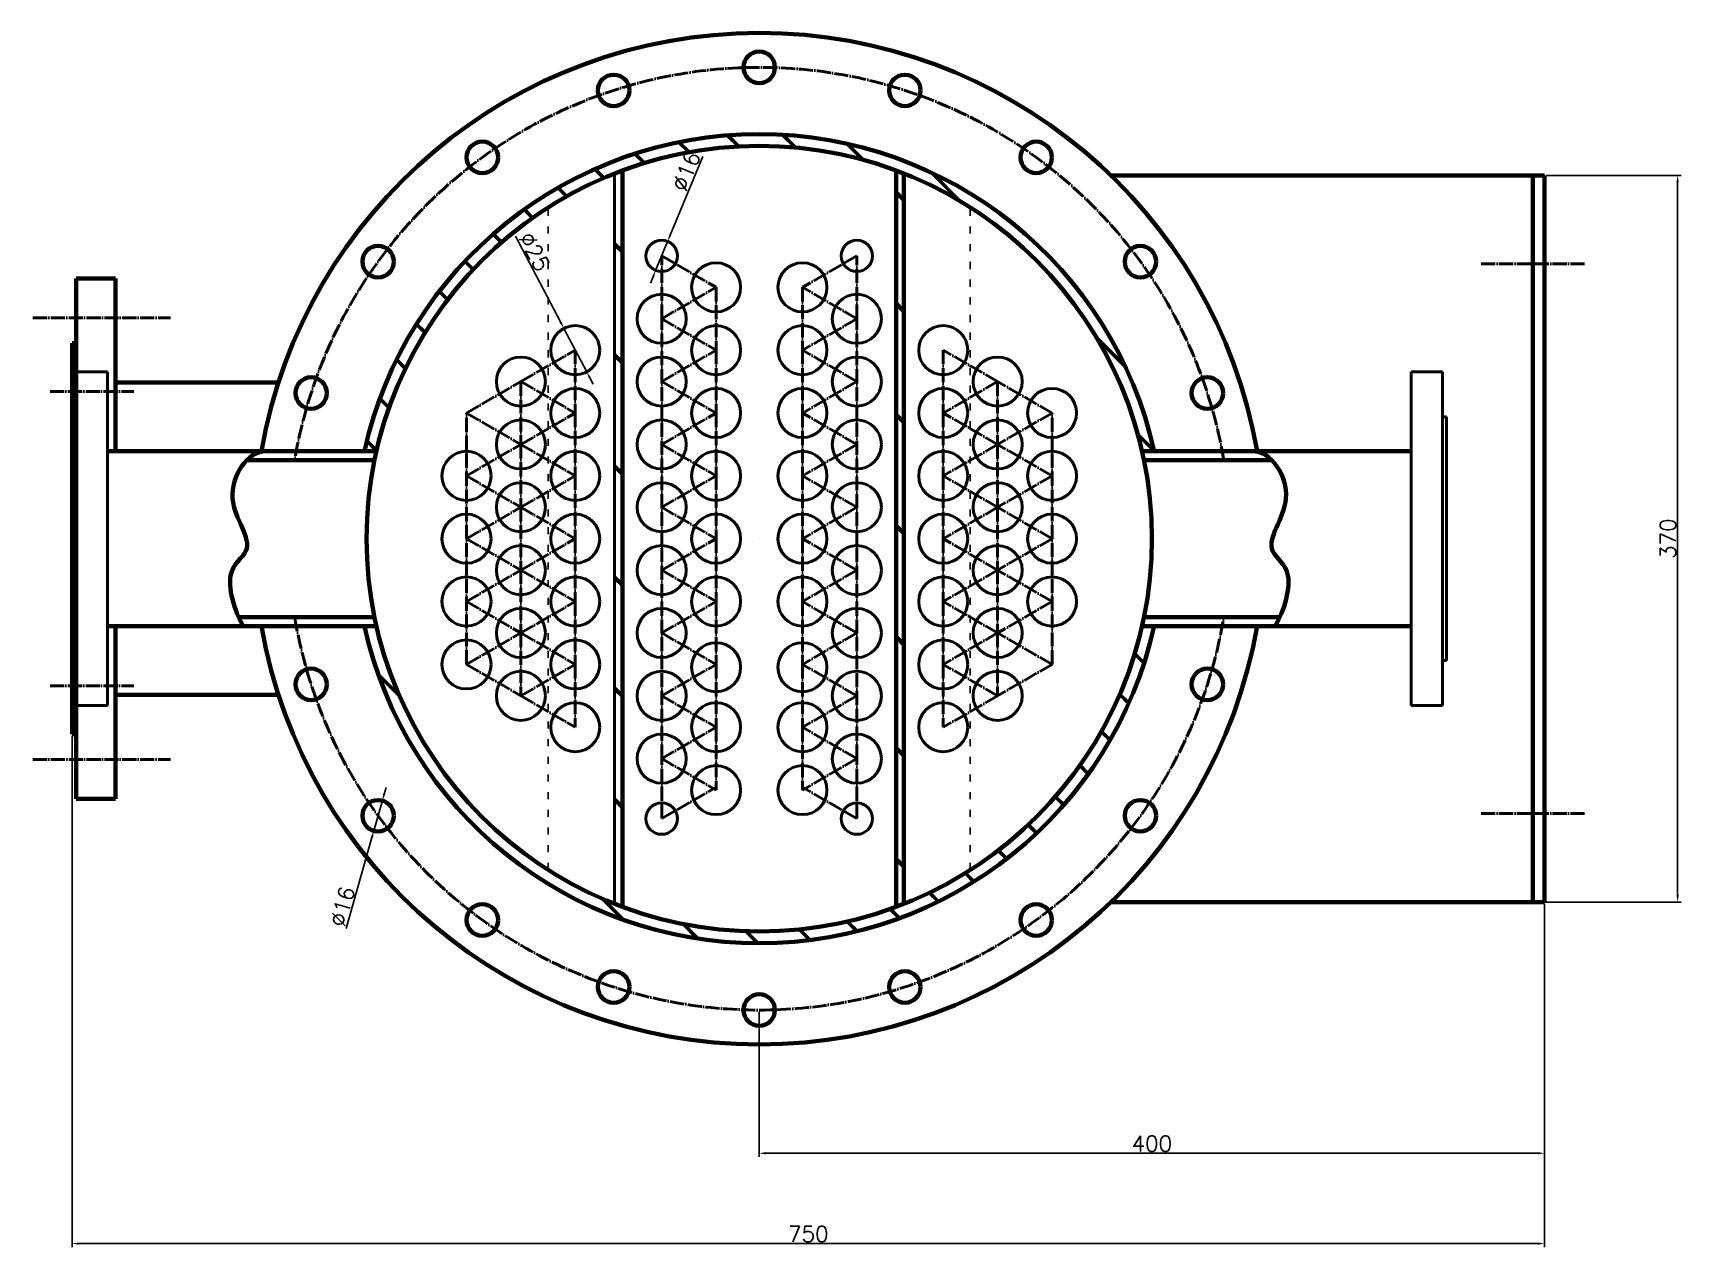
# Model space of a CAD drawing. Extents: x 1174 to 2013, y 207 to 825.
import ezdxf

# ---------------------------------------------------------------- set-up
doc = ezdxf.new("R2010")
doc.units = 0
doc.header["$LTSCALE"] = 0.3
doc.linetypes.add('ACAD_ISO03W100', pattern=[30, 12, -18])
doc.linetypes.add('ACAD_ISO04W100', pattern=[30, 24, -3, 0, -3])
doc.layers.get('0').update_dxf_attribs({"linetype": 'CONTINUOUS'})
doc.layers.get('Defpoints').update_dxf_attribs({"linetype": 'CONTINUOUS'})
for name, color, linetype, lineweight in [('中心线', 2, 'CONTINUOUS', 50), ('标注', 212, 'CONTINUOUS', 50), ('细实线', 82, 'CONTINUOUS', 50), ('轮廓线', 160, 'CONTINUOUS', 100)]:
    doc.layers.add(name, color=color, linetype=linetype, lineweight=lineweight)
doc.styles.get("Standard").update_dxf_attribs({"font": 'txt.shx', "bigfont": 'gbcbig.shx'})
doc.dimstyles.new('GB-35', dxfattribs={"dimtxt": 3.5, "dimasz": 3.5, "dimexe": 1.75, "dimexo": 0.875, "dimgap": 0.875, "dimtad": 1, "dimdsep": 46, "dimtxsty": 'Standard', "dimcen": 3.5, "dimadec": 0, "dimazin": 0, "dimtfac": 0.7, "dimtmove": 0, "dimatfit": 3, "dimfxl": 0, "dimtzin": 0, "dimarcsym": 0})
pattern_1 = [(135, (3201.98, 286.9), (-28.2843, -28.2843), []), (135, (3201.98, 287.7), (-28.2843, -28.2843), [])]

# ---------------------------------------------------------------- blocks, each defined once
blk = doc.blocks.new('*D8')
at = {"layer": 'Defpoints', "color": 0}
for p in [(1193.96, 468.42), (1943.96, 382.92), (1943.96, 209)]:
    blk.add_point(p, dxfattribs=at)
at = {"layer": '标注', "color": 0, "lineweight": -2}
for p, q in [((1193.96, 467.54), (1193.96, 207.25)), ((1943.96, 382.04), (1943.96, 207.25)), ((1197.46, 209), (1940.46, 209))]:
    blk.add_line(p, q, dxfattribs=at)
at = {"layer": '标注', "color": 0}
for points in [[(1197.46, 209.58), (1197.46, 208.42), (1193.96, 209)], [(1940.46, 209.58), (1940.46, 208.42), (1943.96, 209)]]:
    blk.add_solid(points, dxfattribs=at)
at = {"layer": '标注', "color": 0, "lineweight": 50, "insert": (1568.96, 213.88), "char_height": 8, "attachment_point": 5}
blk.add_mtext('750', dxfattribs=at)
blk = doc.blocks.new('*D9')
at = {"layer": 'Defpoints', "color": 0}
for p in [(1943.96, 382.92), (1543.96, 327.92), (1943.96, 255)]:
    blk.add_point(p, dxfattribs=at)
at = {"layer": '标注', "color": 0, "lineweight": -2}
for p, q in [((1943.96, 382.04), (1943.96, 253.25)), ((1543.96, 327.04), (1543.96, 253.25)), ((1547.46, 255), (1940.46, 255))]:
    blk.add_line(p, q, dxfattribs=at)
at = {"layer": '标注', "color": 0}
for points in [[(1547.46, 255.58), (1547.46, 254.42), (1543.96, 255)], [(1940.46, 255.58), (1940.46, 254.42), (1943.96, 255)]]:
    blk.add_solid(points, dxfattribs=at)
at = {"layer": '标注', "color": 0, "lineweight": 50, "insert": (1743.96, 259.88), "char_height": 8, "attachment_point": 5}
blk.add_mtext('400', dxfattribs=at)
blk = doc.blocks.new('*D10')
at = {"layer": 'Defpoints', "color": 0}
for p in [(1943.96, 752.92), (2011.74, 752.92), (1937.96, 382.92)]:
    blk.add_point(p, dxfattribs=at)
at = {"layer": '标注', "color": 0, "lineweight": -2}
for p, q in [((1944.84, 752.92), (2013.49, 752.92)), ((2011.74, 386.42), (2011.74, 749.42)), ((1938.84, 382.92), (2013.49, 382.92))]:
    blk.add_line(p, q, dxfattribs=at)
at = {"layer": '标注', "color": 0}
for points in [[(2011.15, 749.42), (2012.32, 749.42), (2011.74, 752.92)], [(2011.15, 386.42), (2012.32, 386.42), (2011.74, 382.92)]]:
    blk.add_solid(points, dxfattribs=at)
at = {"layer": '标注', "color": 0, "lineweight": 50, "insert": (2006.86, 567.92), "char_height": 8, "attachment_point": 5, "rotation": 90}
blk.add_mtext('370', dxfattribs=at)
blk = doc.blocks.new('*D11')
at = {"layer": 'Defpoints', "color": 0}
for p in [(1444.44, 674.98), (1456.06, 652.85)]:
    blk.add_point(p, dxfattribs=at)
at = {"layer": '标注', "color": 0, "lineweight": -2}
for p, q in [((1419.76, 721.99), (1442.81, 678.08)), ((1456.06, 652.85), (1444.44, 674.98)), ((1457.69, 649.75), (1459.31, 646.65))]:
    blk.add_line(p, q, dxfattribs=at)
at = {"layer": '标注', "color": 0}
for points in [[(1443.33, 678.35), (1442.29, 677.81), (1444.44, 674.98)], [(1458.2, 650.02), (1457.17, 649.48), (1456.06, 652.85)]]:
    blk.add_solid(points, dxfattribs=at)
at = {"layer": '标注', "color": 0, "lineweight": 50, "insert": (1429.44, 714.04), "char_height": 8, "attachment_point": 5, "rotation": 297.70165}
blk.add_mtext('∅25', dxfattribs=at)
blk = doc.blocks.new('*D12')
at = {"layer": 'Defpoints', "color": 0}
for p in [(1351.98, 434.54), (1347.62, 419.15)]:
    blk.add_point(p, dxfattribs=at)
at = {"layer": '标注', "color": 0, "lineweight": -2}
for p, q in [((1352.93, 437.91), (1353.89, 441.28)), ((1351.98, 434.54), (1347.62, 419.15)), ((1333.53, 369.43), (1346.66, 415.78))]:
    blk.add_line(p, q, dxfattribs=at)
at = {"layer": '标注', "color": 0}
for points in [[(1352.37, 438.07), (1353.49, 437.75), (1351.98, 434.54)], [(1346.1, 415.94), (1347.22, 415.62), (1347.62, 419.15)]]:
    blk.add_solid(points, dxfattribs=at)
at = {"layer": '标注', "color": 0, "lineweight": 50, "insert": (1331.62, 380.58), "char_height": 8, "attachment_point": 5, "rotation": 74.18252}
blk.add_mtext('∅16', dxfattribs=at)
blk = doc.blocks.new('*D13')
at = {"layer": 'Defpoints', "color": 0}
for p in [(1497.3, 719.31), (1491.19, 704.52)]:
    blk.add_point(p, dxfattribs=at)
at = {"layer": '标注', "color": 0, "lineweight": -2}
for p, q in [((1515.18, 762.58), (1498.64, 722.54)), ((1491.19, 704.52), (1497.3, 719.31)), ((1489.86, 701.29), (1488.52, 698.05))]:
    blk.add_line(p, q, dxfattribs=at)
at = {"layer": '标注', "color": 0}
for points in [[(1498.1, 722.77), (1499.18, 722.32), (1497.3, 719.31)], [(1489.32, 701.51), (1490.4, 701.06), (1491.19, 704.52)]]:
    blk.add_solid(points, dxfattribs=at)
at = {"layer": '标注', "color": 0, "lineweight": 50, "insert": (1506.77, 755.01), "char_height": 8, "attachment_point": 5, "rotation": 67.5579}
blk.add_mtext('∅16', dxfattribs=at)

msp = doc.modelspace()

# ---------------------------------------------------------------- hatches: boundary and pattern name
at = {"layer": '细实线', "lineweight": 50}
h = msp.add_hatch(dxfattribs=at)
h.set_pattern_fill('JIS_LC_20', color=256, angle=90, style=0)
h.set_pattern_definition([(135, (3201.98, 286.901), (-14.14214, -14.14214), []), (135, (3201.98, 287.301), (-14.14214, -14.14214), [])])
h.paths.add_polyline_path([(1745.097, 523.415), (1738.948, 523.415, -0.3499212), (1543.961, 367.915, -0.3499212), (1348.975, 523.415), (1342.825, 523.415, 0.8029387)])
h.paths.add_polyline_path([(1342.825, 612.415), (1348.975, 612.415, -0.3499212), (1543.961, 767.915, -0.0879026), (1612.674, 755.741), (1612.674, 757.214), (1613.674, 756.845), (1613.674, 755.372, -0.0053564), (1617.674, 753.836), (1617.674, 755.309), (1618.674, 754.909), (1618.674, 753.436, -0.245663), (1738.948, 612.415), (1745.097, 612.415, 0.8029387)])
h = msp.add_hatch(dxfattribs=at)
h.set_pattern_fill('JIS_LC_20', color=256, scale=2, angle=90, style=0)
h.set_pattern_definition(pattern_1)
h.paths.add_polyline_path([(1470.249, 753.836), (1470.249, 567.915), (1470.249, 381.995, 0.0053564), (1474.249, 380.458), (1474.249, 755.372, 0.0053564)])
h = msp.add_hatch(dxfattribs=at)
h.set_pattern_fill('JIS_LC_20', color=256, scale=2, angle=90, style=0)
h.set_pattern_definition(pattern_1)
h.paths.add_polyline_path([(1613.674, 755.372), (1613.674, 380.458, 0.0053564), (1617.674, 381.995), (1617.674, 753.836, 0.0053564)])

# ---------------------------------------------------------------- linework, layer by layer
at = {"linetype": 'ACAD_ISO03W100'}
for p, q in [((1436.503, 399.236), (1436.503, 736.595)), ((1651.419, 399.236), (1651.419, 736.595))]:
    msp.add_line(p, q, dxfattribs=at)
at = {"layer": '中心线', "linetype": 'ACAD_ISO04W100', "lineweight": 50}
for p, q in [((1964.331, 707.915), (1911.093, 707.915)), ((1174.002, 680.415), (1244.129, 680.415)), ((1182.692, 642.915), (1225.316, 642.915)), ((1182.692, 492.915), (1225.316, 492.915)), ((1174.002, 455.415), (1244.129, 455.415)), ((1964.331, 427.915), (1911.093, 427.915))]:
    msp.add_line(p, q, dxfattribs=at)
at = {"layer": '中心线', "linetype": 'ACAD_ISO04W100'}
msp.add_circle((1543.961, 567.915), 0.00025, dxfattribs=at)
for start, end in [(9.594068, 170.405932), (189.594068, 350.405932)]:
    msp.add_arc((1543.961, 567.915), 240, start, end, dxfattribs=at)
at = {"layer": '细实线', "linetype": 'ACAD_ISO04W100'}
for p, q in [((1494.249, 711.915), (1521.961, 695.915)), ((1593.674, 711.915), (1565.961, 695.915)), ((1494.249, 679.915), (1521.961, 695.915)), ((1521.961, 695.915), (1521.961, 663.915)), ((1565.961, 695.915), (1565.961, 663.915)), ((1593.674, 679.915), (1565.961, 695.915)), ((1494.249, 679.915), (1521.961, 663.915)), ((1494.249, 455.915), (1494.249, 679.915)), ((1593.674, 679.915), (1565.961, 663.915)), ((1593.674, 455.915), (1593.674, 679.915)), ((1422.536, 647.915), (1450.249, 663.915)), ((1450.249, 663.915), (1450.249, 631.915)), ((1494.249, 647.915), (1521.961, 663.915)), ((1521.961, 663.915), (1521.961, 631.915)), ((1565.961, 663.915), (1565.961, 631.915)), ((1593.674, 647.915), (1565.961, 663.915)), ((1637.674, 663.915), (1637.674, 631.915)), ((1665.387, 647.915), (1637.674, 663.915)), ((1394.823, 631.915), (1422.536, 647.915)), ((1422.536, 647.915), (1450.249, 631.915)), ((1422.536, 647.915), (1422.536, 615.915)), ((1494.249, 647.915), (1521.961, 631.915)), ((1593.674, 647.915), (1565.961, 631.915)), ((1665.387, 647.915), (1637.674, 631.915)), ((1665.387, 647.915), (1665.387, 615.915)), ((1693.1, 631.915), (1665.387, 647.915)), ((1394.823, 631.915), (1422.536, 615.915)), ((1394.823, 503.915), (1394.823, 631.915)), ((1422.536, 615.915), (1450.249, 631.915)), ((1450.249, 631.915), (1450.249, 599.915)), ((1494.249, 615.915), (1521.961, 631.915)), ((1521.961, 631.915), (1521.961, 599.915)), ((1565.961, 631.915), (1565.961, 599.915)), ((1593.674, 615.915), (1565.961, 631.915)), ((1637.674, 631.915), (1637.674, 599.915)), ((1665.387, 615.915), (1637.674, 631.915)), ((1693.1, 631.915), (1665.387, 615.915)), ((1693.1, 503.915), (1693.1, 631.915)), ((1394.823, 599.915), (1422.536, 615.915)), ((1422.536, 615.915), (1450.249, 599.915)), ((1422.536, 615.915), (1422.536, 583.915)), ((1494.249, 615.915), (1521.961, 599.915)), ((1593.674, 615.915), (1565.961, 599.915)), ((1665.387, 615.915), (1637.674, 599.915)), ((1665.387, 615.915), (1665.387, 583.915)), ((1693.1, 599.915), (1665.387, 615.915)), ((1394.823, 599.915), (1422.536, 583.915)), ((1422.536, 583.915), (1450.249, 599.915)), ((1450.249, 599.915), (1450.249, 567.915)), ((1494.249, 583.915), (1521.961, 599.915)), ((1521.961, 599.915), (1521.961, 567.915)), ((1565.961, 599.915), (1565.961, 567.915)), ((1593.674, 583.915), (1565.961, 599.915)), ((1637.674, 599.915), (1637.674, 567.915)), ((1665.387, 583.915), (1637.674, 599.915)), ((1693.1, 599.915), (1665.387, 583.915)), ((1394.823, 567.915), (1422.536, 583.915)), ((1422.536, 583.915), (1450.249, 567.915)), ((1422.536, 583.915), (1422.536, 551.915)), ((1494.249, 583.915), (1521.961, 567.915)), ((1593.674, 583.915), (1565.961, 567.915)), ((1665.387, 583.915), (1637.674, 567.915)), ((1665.387, 583.915), (1665.387, 551.915)), ((1693.1, 567.915), (1665.387, 583.915)), ((1394.823, 567.915), (1422.536, 551.915)), ((1422.536, 551.915), (1450.249, 567.915)), ((1450.249, 567.915), (1450.249, 535.915)), ((1494.249, 551.915), (1521.961, 567.915)), ((1521.961, 567.915), (1521.961, 535.915)), ((1565.961, 567.915), (1565.961, 535.915)), ((1593.674, 551.915), (1565.961, 567.915)), ((1637.674, 567.915), (1637.674, 535.915)), ((1665.387, 551.915), (1637.674, 567.915)), ((1693.1, 567.915), (1665.387, 551.915)), ((1394.823, 535.915), (1422.536, 551.915)), ((1422.536, 551.915), (1450.249, 535.915)), ((1422.536, 551.915), (1422.536, 519.915)), ((1494.249, 551.915), (1521.961, 535.915)), ((1593.674, 551.915), (1565.961, 535.915)), ((1665.387, 551.915), (1637.674, 535.915)), ((1665.387, 551.915), (1665.387, 519.915)), ((1693.1, 535.915), (1665.387, 551.915)), ((1394.823, 535.915), (1422.536, 519.915)), ((1422.536, 519.915), (1450.249, 535.915)), ((1450.249, 535.915), (1450.249, 503.915)), ((1494.249, 519.915), (1521.961, 535.915)), ((1521.961, 535.915), (1521.961, 503.915)), ((1565.961, 535.915), (1565.961, 503.915)), ((1593.674, 519.915), (1565.961, 535.915)), ((1637.674, 535.915), (1637.674, 503.915)), ((1665.387, 519.915), (1637.674, 535.915)), ((1693.1, 535.915), (1665.387, 519.915)), ((1394.823, 503.915), (1422.536, 519.915)), ((1422.536, 519.915), (1450.249, 503.915)), ((1422.536, 519.915), (1422.536, 487.915)), ((1494.249, 519.915), (1521.961, 503.915)), ((1593.674, 519.915), (1565.961, 503.915)), ((1665.387, 519.915), (1637.674, 503.915)), ((1665.387, 519.915), (1665.387, 487.915)), ((1693.1, 503.915), (1665.387, 519.915)), ((1394.823, 503.915), (1422.536, 487.915)), ((1422.536, 487.915), (1450.249, 503.915)), ((1450.249, 503.915), (1450.249, 471.915)), ((1494.249, 487.915), (1521.961, 503.915)), ((1521.961, 503.915), (1521.961, 471.915)), ((1565.961, 503.915), (1565.961, 471.915)), ((1593.674, 487.915), (1565.961, 503.915)), ((1637.674, 503.915), (1637.674, 471.915)), ((1665.387, 487.915), (1637.674, 503.915)), ((1693.1, 503.915), (1665.387, 487.915)), ((1422.536, 487.915), (1450.249, 471.915)), ((1494.249, 487.915), (1521.961, 471.915)), ((1593.674, 487.915), (1565.961, 471.915)), ((1665.387, 487.915), (1637.674, 471.915)), ((1494.249, 455.915), (1521.961, 471.915)), ((1521.961, 471.915), (1521.961, 439.915)), ((1565.961, 471.915), (1565.961, 439.915)), ((1593.674, 455.915), (1565.961, 471.915)), ((1494.249, 455.915), (1521.961, 439.915)), ((1593.674, 455.915), (1565.961, 439.915)), ((1494.249, 425.388), (1521.961, 441.388)), ((1593.674, 425.388), (1565.961, 441.388))]:
    msp.add_line(p, q, dxfattribs=at)
at = {"layer": '细实线', "color": 3, "linetype": 'ACAD_ISO04W100'}
for p, q in [((1494.249, 679.915), (1494.249, 711.915)), ((1593.674, 679.915), (1593.674, 711.915)), ((1494.249, 425.388), (1494.249, 455.915)), ((1593.674, 425.388), (1593.674, 455.915))]:
    msp.add_line(p, q, dxfattribs=at)
at = {"layer": '细实线', "color": 4}
for centre in [(1494.249, 711.915), (1593.674, 711.915), (1494.249, 425.388), (1593.674, 425.388)]:
    msp.add_circle(centre, 8, dxfattribs=at)
at = {"layer": '细实线', "color": 0, "linetype": 'ByBlock'}
for centre in [(1521.961, 695.915), (1565.961, 695.915), (1494.249, 679.915), (1593.674, 679.915), (1450.249, 663.915), (1521.961, 663.915), (1565.961, 663.915), (1637.674, 663.915), (1422.536, 647.915), (1494.249, 647.915), (1593.674, 647.915), (1665.387, 647.915), (1450.249, 631.915), (1521.961, 631.915), (1565.961, 631.915), (1637.674, 631.915), (1693.1, 631.915), (1422.536, 615.915), (1494.249, 615.915), (1593.674, 615.915), (1665.387, 615.915), (1394.823, 599.915), (1450.249, 599.915), (1521.961, 599.915), (1565.961, 599.915), (1637.674, 599.915), (1693.1, 599.915), (1422.536, 583.915), (1494.249, 583.915), (1593.674, 583.915), (1665.387, 583.915), (1394.823, 567.915), (1450.249, 567.915), (1521.961, 567.915), (1565.961, 567.915), (1637.674, 567.915), (1693.1, 567.915), (1422.536, 551.915), (1494.249, 551.915), (1593.674, 551.915), (1665.387, 551.915), (1394.823, 535.915), (1450.249, 535.915), (1521.961, 535.915), (1565.961, 535.915), (1637.674, 535.915), (1693.1, 535.915), (1422.536, 519.915), (1494.249, 519.915), (1593.674, 519.915), (1665.387, 519.915), (1394.823, 503.915), (1450.249, 503.915), (1521.961, 502.442), (1565.961, 502.442), (1637.674, 503.915), (1422.536, 487.915), (1494.249, 487.915), (1593.674, 487.915), (1665.387, 487.915), (1450.249, 471.915), (1521.961, 471.915), (1565.961, 471.915), (1637.674, 471.915), (1494.249, 455.915), (1593.674, 455.915), (1521.961, 439.915), (1565.961, 439.915)]:
    msp.add_circle(centre, 12.5, dxfattribs=at)
at = {"layer": '轮廓线', "lineweight": 50}
for p, q in [((1470.249, 567.915), (1470.249, 753.836)), ((1195.961, 567.915), (1195.961, 652.915)), ((1195.961, 652.915), (1211.961, 652.915)), ((1211.961, 652.915), (1211.961, 567.915)), ((1891.961, 652.915), (1875.961, 652.915)), ((1875.961, 652.915), (1875.961, 567.915)), ((1891.961, 567.915), (1891.961, 652.915)), ((1193.961, 567.915), (1193.961, 629.915)), ((1193.961, 629.915), (1195.961, 629.915)), ((1893.961, 629.915), (1891.961, 629.915)), ((1893.961, 567.915), (1893.961, 629.915)), ((1193.961, 567.915), (1193.961, 505.915)), ((1195.961, 567.915), (1195.961, 482.915)), ((1211.961, 482.915), (1211.961, 567.915)), ((1470.249, 567.915), (1470.249, 381.995)), ((1875.961, 482.915), (1875.961, 567.915)), ((1891.961, 567.915), (1891.961, 482.915)), ((1893.961, 567.915), (1893.961, 505.915)), ((1193.961, 505.915), (1195.961, 505.915)), ((1893.961, 505.915), (1891.961, 505.915)), ((1195.961, 482.915), (1211.961, 482.915)), ((1891.961, 482.915), (1875.961, 482.915))]:
    msp.add_line(p, q, dxfattribs=at)
at = {"layer": '轮廓线'}
for p, q in [((1474.249, 380.458), (1474.249, 755.372)), ((1613.674, 380.466), (1613.674, 755.372)), ((1617.674, 381.995), (1617.674, 753.836))]:
    msp.add_line(p, q, dxfattribs=at)
at = {"layer": '轮廓线', "lineweight": 100}
for p, q in [((1943.961, 752.915), (1723.074, 752.915)), ((1937.961, 752.915), (1937.961, 382.915)), ((1943.961, 567.915), (1943.961, 752.915)), ((1195.961, 567.915), (1195.961, 700.415)), ((1215.961, 700.415), (1195.961, 700.415)), ((1215.961, 612.415), (1215.961, 700.415)), ((1193.961, 567.915), (1193.961, 667.415)), ((1193.961, 667.415), (1195.961, 667.415)), ((1215.961, 647.415), (1299.041, 647.415)), ((1211.961, 612.415), (1348.975, 612.415)), ((1348.002, 607.915), (1282.908, 607.915)), ((1875.961, 612.415), (1738.948, 612.415)), ((1739.92, 607.915), (1805.014, 607.915)), ((1193.961, 468.415), (1193.961, 567.915)), ((1195.961, 567.915), (1195.961, 435.415)), ((1943.961, 567.915), (1943.961, 382.915)), ((1211.961, 523.415), (1348.975, 523.415)), ((1215.961, 435.415), (1215.961, 523.415)), ((1278.805, 527.915), (1348.002, 527.915)), ((1875.961, 523.415), (1738.948, 523.415)), ((1809.117, 527.915), (1739.92, 527.915)), ((1215.961, 488.415), (1299.041, 488.415)), ((1193.961, 468.415), (1195.961, 468.415)), ((1195.961, 435.415), (1215.961, 435.415)), ((1943.961, 382.915), (1723.074, 382.915))]:
    msp.add_line(p, q, dxfattribs=at)
for centre, radius in [((1543.961, 807.915), 8), ((1469.797, 796.169), 8), ((1618.125, 796.169), 8), ((1543.961, 567.915), 200), ((1402.893, 762.079), 8), ((1685.03, 762.079), 8), ((1349.797, 708.984), 8), ((1738.125, 708.984), 8), ((1315.708, 642.079), 8), ((1772.215, 642.079), 8), ((1315.708, 493.751), 8), ((1772.215, 493.751), 8), ((1349.797, 426.847), 8), ((1738.125, 426.847), 8), ((1402.893, 373.751), 8), ((1685.03, 373.751), 8), ((1469.797, 339.662), 8), ((1618.125, 339.662), 8), ((1543.961, 327.915), 8)]:
    msp.add_circle(centre, radius, dxfattribs=at)
for start, end in [(9.98848, 170.048439), (189.951561, 350.048439)]:
    msp.add_arc((1543.961, 567.915), 257.5, start, end, dxfattribs=at)
at = {"layer": '轮廓线', "color": 5}
for start, end in [(12.475341, 167.524659), (192.475341, 347.524659)]:
    msp.add_arc((1543.961, 567.915), 206, start, end, dxfattribs=at)
at = {"layer": '轮廓线', "lineweight": 100}
for points in [[(1281.24, 523.415), (1277.811, 528.439), (1269.495, 551.856), (1290.32, 563.281), (1266.967, 587.998), (1283.084, 612.538), (1292.973, 612.538)], [(1806.683, 523.415), (1810.111, 528.439), (1818.427, 551.856), (1797.602, 563.281), (1820.956, 587.998), (1804.839, 612.538), (1794.949, 612.538)]]:
    msp.add_open_spline(points, degree=3, knots=[9.1369066, 9.1369066, 9.1369066, 9.1369066, 27.546617, 42.379268, 69.9673296, 99.6358123, 99.6358123, 99.6358123, 99.6358123], dxfattribs=at)

# ---------------------------------------------------------------- dimensions: what is measured, and where the dimension line sits
at = {"layer": '标注', "lineweight": 50}
for p1, p2, picture, middle in [((1491.195, 704.521), (1497.303, 719.31), '*D13', (1511.279, 753.149)), ((1456.059, 652.848), (1444.438, 674.983), '*D11', (1425.12, 711.774)), ((1351.978, 434.544), (1347.617, 419.15), '*D12', (1336.313, 379.251))]:
    dim = msp.add_diameter_dim_2p(p1=p1, p2=p2, dimstyle='GB-35', override={"dimtxt": 8}, dxfattribs=at)
    dim.commit()
    dim.dimension.update_dxf_attribs({"geometry": picture, "text_midpoint": middle, "dimtype": 163})
dim = msp.add_linear_dim(base=(2011.738, 752.915), p1=(1937.961, 382.915), p2=(1943.961, 752.915), angle=90, dimstyle='GB-35', override={"dimtxt": 8}, dxfattribs=at)
dim.commit()
dim.dimension.update_dxf_attribs({"geometry": '*D10', "text_midpoint": (2006.863, 567.915)})
for base, p1, picture, middle in [((1943.961, 209), (1193.961, 468.415), '*D8', (1568.961, 209)), ((1943.961, 255), (1543.961, 327.915), '*D9', (1743.961, 255))]:
    dim = msp.add_linear_dim(base=base, p1=p1, p2=(1943.961, 382.915), angle=180, dimstyle='GB-35', override={"dimtxt": 8}, dxfattribs=at)
    dim.commit()
    dim.dimension.update_dxf_attribs({"geometry": picture, "text_midpoint": middle, "dimtype": 160})

doc.saveas('drawing.dxf')
